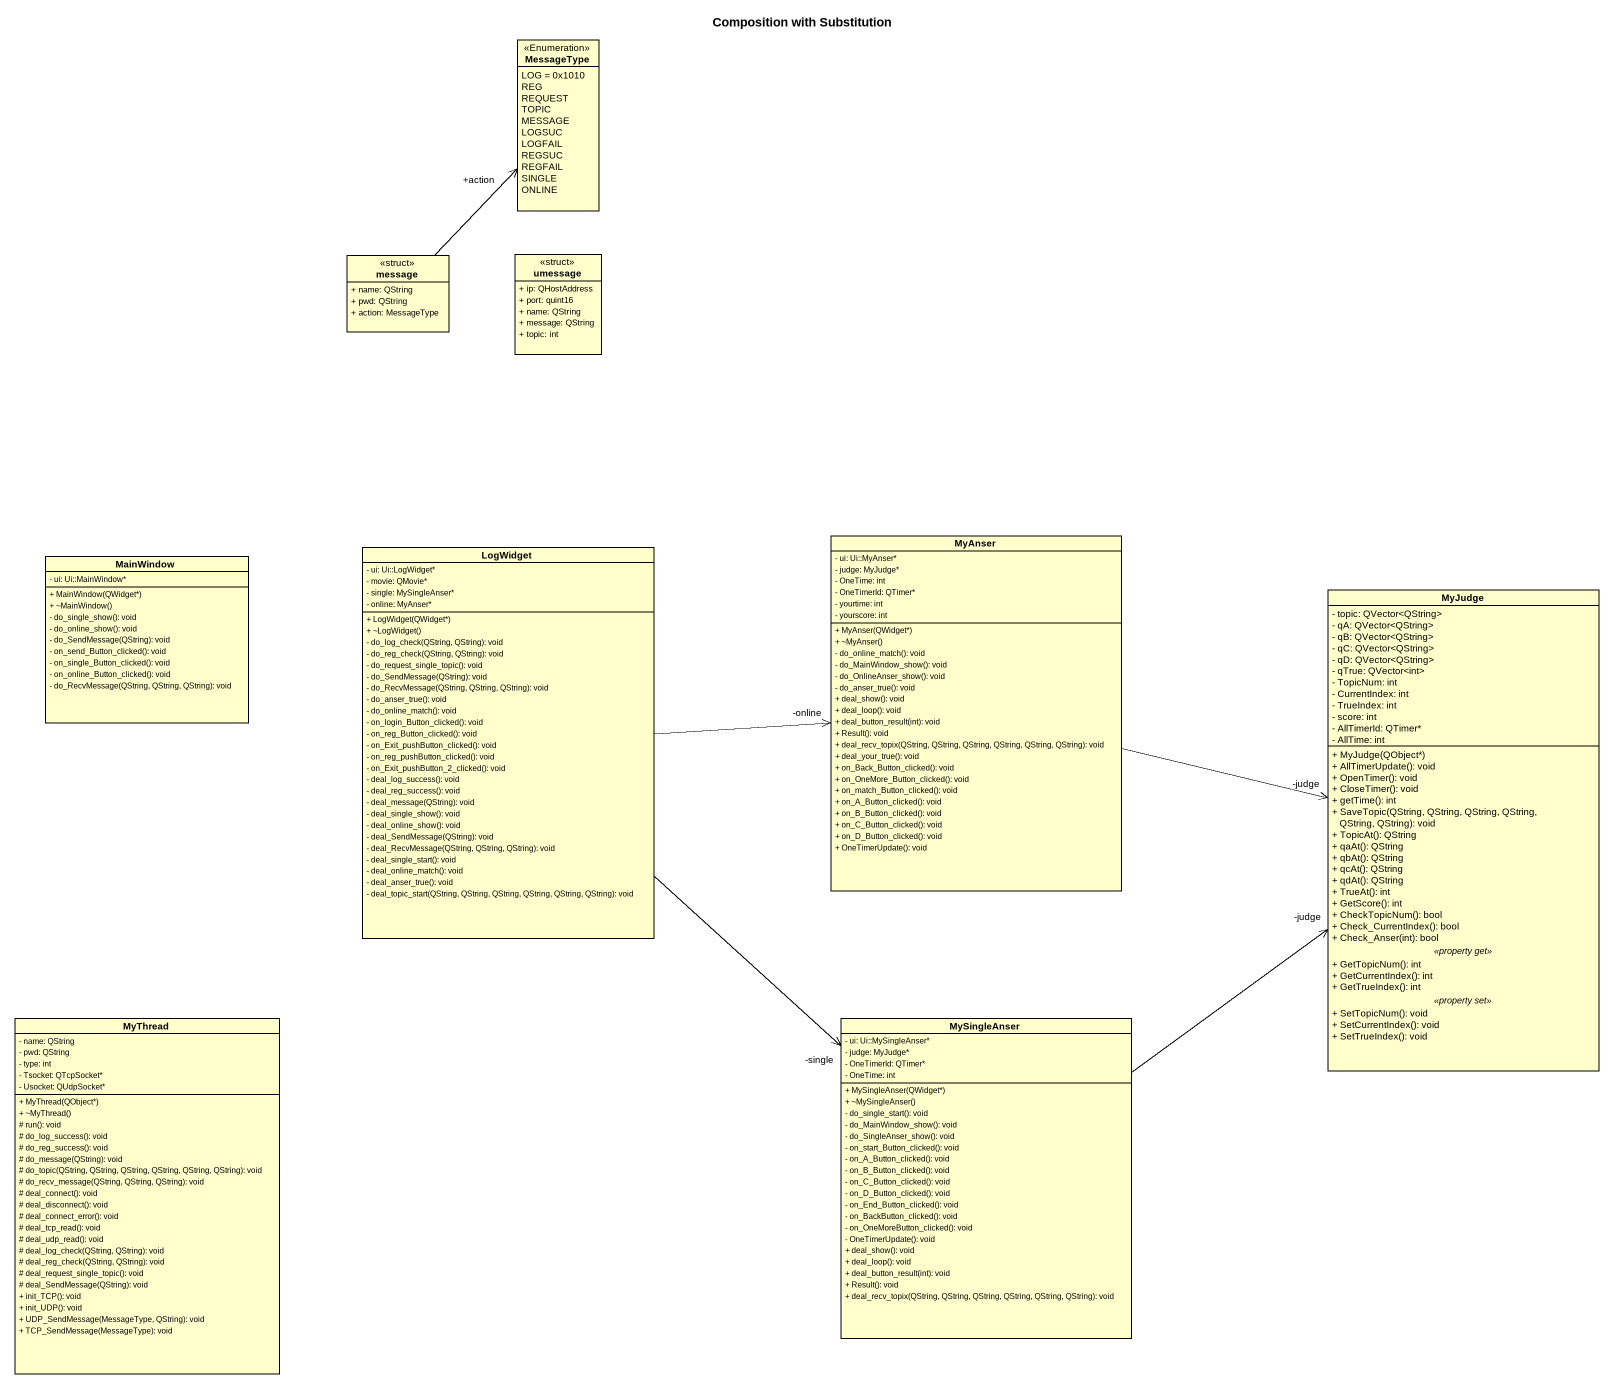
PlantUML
@startuml
title Composition with Substitution
hide circle
hide empty members
skinparam classAttributeIconSize 0
enum MessageType <<Enumeration>> {
  LOG = 0x1010
  REG
  REQUEST
  TOPIC
  MESSAGE
  LOGSUC
  LOGFAIL
  REGSUC
  REGFAIL
  SINGLE
  ONLINE
}
class message <<struct>> {
  + name: QString
  + pwd: QString
  + action: MessageType
}
class umessage <<struct>> {
  + ip: QHostAddress
  + port: quint16
  + name: QString
  + message: QString
  + topic: int
}
class LogWidget {
  - ui: Ui::LogWidget*
  - movie: QMovie*
  - single: MySingleAnser*
  - online: MyAnser*
  + LogWidget(QWidget*)
  + ~LogWidget()
  - do_log_check(QString, QString): void
  - do_reg_check(QString, QString): void
  - do_request_single_topic(): void
  - do_SendMessage(QString): void
  - do_RecvMessage(QString, QString, QString): void
  - do_anser_true(): void
  - do_online_match(): void
  - on_login_Button_clicked(): void
  - on_reg_Button_clicked(): void
  - on_Exit_pushButton_clicked(): void
  - on_reg_pushButton_clicked(): void
  - on_Exit_pushButton_2_clicked(): void
  - deal_log_success(): void
  - deal_reg_success(): void
  - deal_message(QString): void
  - deal_single_show(): void
  - deal_online_show(): void
  - deal_SendMessage(QString): void
  - deal_RecvMessage(QString, QString, QString): void
  - deal_single_start(): void
  - deal_online_match(): void
  - deal_anser_true(): void
  - deal_topic_start(QString, QString, QString, QString, QString, QString): void
}
class MyAnser {
  - ui: Ui::MyAnser*
  - judge: MyJudge*
  - OneTime: int
  - OneTimerId: QTimer*
  - yourtime: int
  - yourscore: int
  + MyAnser(QWidget*)
  + ~MyAnser()
  - do_online_match(): void
  - do_MainWindow_show(): void
  - do_OnlineAnser_show(): void
  - do_anser_true(): void
  + deal_show(): void
  + deal_loop(): void
  + deal_button_result(int): void
  + Result(): void
  + deal_recv_topix(QString, QString, QString, QString, QString, QString): void
  + deal_your_true(): void
  + on_Back_Button_clicked(): void
  + on_OneMore_Button_clicked(): void
  + on_match_Button_clicked(): void
  + on_A_Button_clicked(): void
  + on_B_Button_clicked(): void
  + on_C_Button_clicked(): void
  + on_D_Button_clicked(): void
  + OneTimerUpdate(): void
}
class MainWindow {
  - ui: Ui::MainWindow*
  + MainWindow(QWidget*)
  + ~MainWindow()
  - do_single_show(): void
  - do_online_show(): void
  - do_SendMessage(QString): void
  - on_send_Button_clicked(): void
  - on_single_Button_clicked(): void
  - on_online_Button_clicked(): void
  - do_RecvMessage(QString, QString, QString): void
}
class MyJudge {
  - topic: QVector<QString>
  - qA: QVector<QString>
  - qB: QVector<QString>
  - qC: QVector<QString>
  - qD: QVector<QString>
  - qTrue: QVector<int>
  - TopicNum: int
  - CurrentIndex: int
  - TrueIndex: int
  - score: int
  - AllTimerId: QTimer*
  - AllTime: int
  --
  + MyJudge(QObject*)
  + AllTimerUpdate(): void
  + OpenTimer(): void
  + CloseTimer(): void
  + getTime(): int
  + SaveTopic(QString, QString, QString, QString, QString, QString): void
  + TopicAt(): QString
  + qaAt(): QString
  + qbAt(): QString
  + qcAt(): QString
  + qdAt(): QString
  + TrueAt(): int
  + GetScore(): int
  + CheckTopicNum(): bool
  + Check_CurrentIndex(): bool
  + Check_Anser(int): bool
  .. <<property get>> ..
  + GetTopicNum(): int
  + GetCurrentIndex(): int
  + GetTrueIndex(): int
  .. <<property set>> ..
  + SetTopicNum(): void
  + SetCurrentIndex(): void
  + SetTrueIndex(): void
}
class MyThread {
  - name: QString
  - pwd: QString
  - type: int
  - Tsocket: QTcpSocket*
  - Usocket: QUdpSocket*
  + MyThread(QObject*)
  + ~MyThread()
  # run(): void
  # do_log_success(): void
  # do_reg_success(): void
  # do_message(QString): void
  # do_topic(QString, QString, QString, QString, QString, QString): void
  # do_recv_message(QString, QString, QString): void
  # deal_connect(): void
  # deal_disconnect(): void
  # deal_connect_error(): void
  # deal_tcp_read(): void
  # deal_udp_read(): void
  # deal_log_check(QString, QString): void
  # deal_reg_check(QString, QString): void
  # deal_request_single_topic(): void
  # deal_SendMessage(QString): void
  + init_TCP(): void
  + init_UDP(): void
  + UDP_SendMessage(MessageType, QString): void
  + TCP_SendMessage(MessageType): void
}
class MySingleAnser {
  - ui: Ui::MySingleAnser*
  - judge: MyJudge*
  - OneTimerId: QTimer*
  - OneTime: int
  + MySingleAnser(QWidget*)
  + ~MySingleAnser()
  - do_single_start(): void
  - do_MainWindow_show(): void
  - do_SingleAnser_show(): void
  - on_start_Button_clicked(): void
  - on_A_Button_clicked(): void
  - on_B_Button_clicked(): void
  - on_C_Button_clicked(): void
  - on_D_Button_clicked(): void
  - on_End_Button_clicked(): void
  - on_BackButton_clicked(): void
  - on_OneMoreButton_clicked(): void
  - OneTimerUpdate(): void
  + deal_show(): void
  + deal_loop(): void
  + deal_button_result(int): void
  + Result(): void
  + deal_recv_topix(QString, QString, QString, QString, QString, QString): void
}
message -up-> "+action" MessageType
LogWidget -right-> "-online" MyAnser
LogWidget --> "-single" MySingleAnser
MyAnser -right-> "-judge" MyJudge
MySingleAnser -up-> "-judge" MyJudge
@enduml
